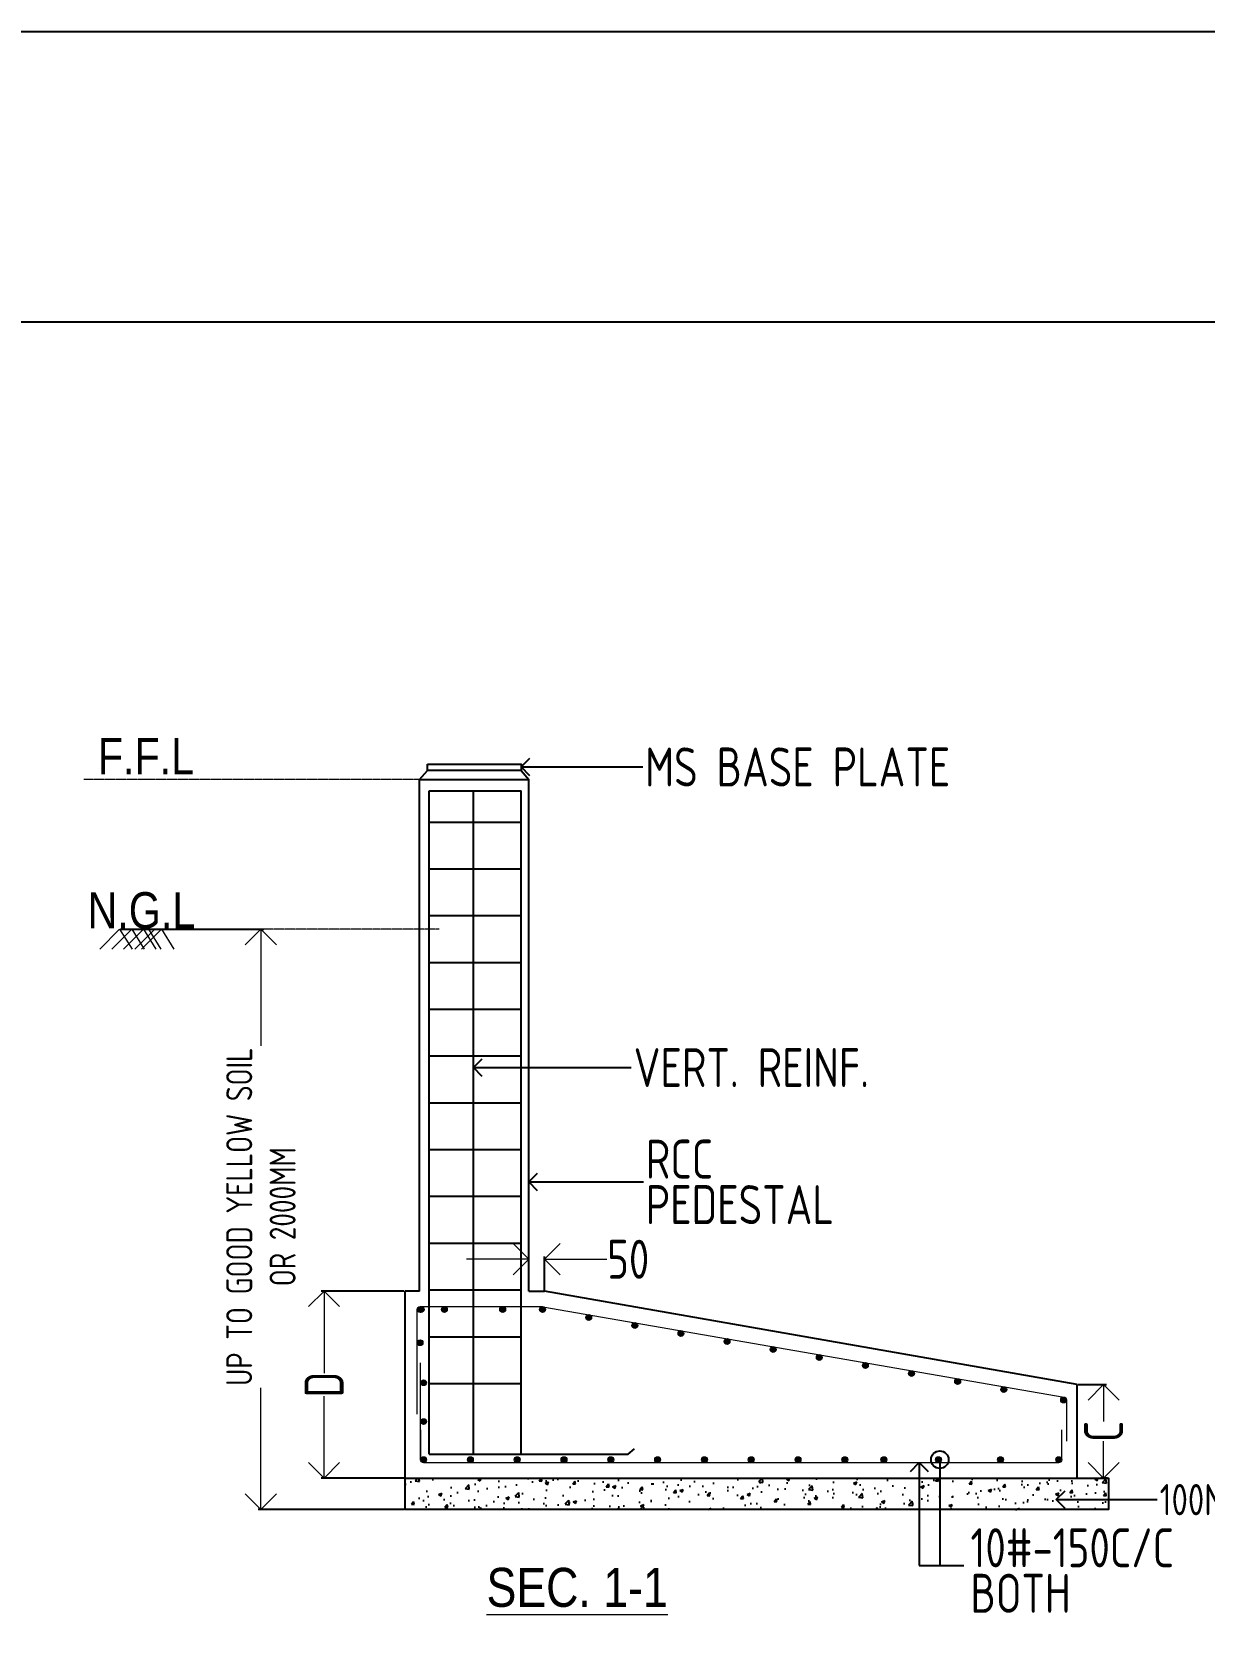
# Model space of a CAD drawing. Header units: millimetres. Extents: x 3470347 to 5996549, y -3470518 to 17149644.
# Drawn here: x 4373580 to 4381094, y 7075248 to 7085440 of the extents above; entities that cross this region are included whole.
import ezdxf
from ezdxf.enums import TextEntityAlignment as Align

# ---------------------------------------------------------------- set-up
doc = ezdxf.new("R2010")
doc.units = ezdxf.units.MM
doc.header["$MEASUREMENT"] = 0
doc.header["$PDMODE"] = 35
doc.header["$PDSIZE"] = -5
doc.linetypes.add('HIDDEN', pattern=[0.375, 0.25, -0.125])
doc.layers.get('0').update_dxf_attribs({"linetype": 'CONTINUOUS', "lineweight": 25})
doc.layers.get('DEFPOINTS').update_dxf_attribs({"linetype": 'CONTINUOUS', "lineweight": 25})
for name, color, linetype, lineweight in [('PV_TEXT_ROMANS', 7, 'CONTINUOUS', 0), ('rDIMension', 1, 'CONTINUOUS', 18), ('rPCC DASH', 9, 'HIDDEN', 15), ('rRCC 1', 3, 'CONTINUOUS', 25), ('rRCC 2', 40, 'CONTINUOUS', 15), ('rREINF 1', 1, 'CONTINUOUS', 25), ('SHEET', 7, 'CONTINUOUS', 15), ('TEXT3', 7, 'CONTINUOUS', 30)]:
    doc.layers.add(name, color=color, linetype=linetype, lineweight=lineweight)
doc.layers.add('S&T_HATCH', color=7, linetype='CONTINUOUS')
doc.styles.add('DIM', font='geniso.shx', dxfattribs={"width": 0.85})
doc.styles.add('J.P', font='ARIALN.TTF')
doc.styles.add('ROMANS', font='', dxfattribs={"width": 0.8})
doc.styles.get('ROMANS').set_extended_font_data('AR CENA')
doc.dimstyles.new('ST-150', dxfattribs={"dimscale": 75, "dimtxt": 3, "dimasz": 2, "dimexe": 0.18, "dimexo": 0.0625, "dimgap": 0.2, "dimtad": 0, "dimdec": 0, "dimlfac": 2, "dimzin": 0, "dimdsep": 46, "dimtxsty": 'DIM', "dimblk": 'OPEN90', "dimcen": 0.09, "dimclrd": 256, "dimclrt": 7, "dimadec": 0, "dimazin": 0, "dimtfac": 1, "dimtdec": 0, "dimtofl": 0, "dimtmove": 0, "dimatfit": 3, "dimldrblk": 'OPEN90', "dimfxl": 1, "dimtolj": 1, "dimtzin": 0, "dimlwd": -1, "dimarcsym": 0})
doc.dimstyles.new('ST-50', dxfattribs={"dimscale": 100, "dimtxt": 2.5, "dimasz": 2, "dimexe": 0.18, "dimexo": 0.0625, "dimgap": 0.2, "dimtad": 0, "dimdec": 0, "dimlfac": 0.5, "dimzin": 0, "dimdsep": 46, "dimtxsty": 'DIM', "dimblk": 'OPEN90', "dimcen": 0.09, "dimclrd": 256, "dimclrt": 7, "dimadec": 0, "dimazin": 0, "dimtfac": 1, "dimtdec": 0, "dimtofl": 0, "dimtmove": 0, "dimatfit": 3, "dimldrblk": 'OPEN90', "dimfxl": 1, "dimtolj": 1, "dimtzin": 0, "dimlwd": -1, "dimarcsym": 0})

# ---------------------------------------------------------------- blocks, each defined once
blk = doc.blocks.new('_Open90')
at = {"color": 0, "linetype": 'ByBlock', "lineweight": -2}
for p, q in [((0, 0), (-1, 0)), ((-0.5, 0.5), (0, 0)), ((0, 0), (-0.5, -0.5))]:
    blk.add_line(p, q, dxfattribs=at)
blk = doc.blocks.new('*D255')
at = {"layer": 'DEFPOINTS', "color": 0}
for p in [(4374143.250273181, 7079684.863512875), (4375048.767055493, 7079684.863512875), (4375972.349361157, 7075965.501295066)]:
    blk.add_point(p, dxfattribs=at)
at = {"layer": 'rDIMension', "color": 0, "lineweight": -2}
for p, q in [((4374149.500273181, 7079684.863512875), (4375066.767055493, 7079684.863512875)), ((4375966.099361157, 7075965.501295066), (4375030.767055493, 7075965.501295066))]:
    blk.add_line(p, q, dxfattribs=at)
at = {"layer": 'rDIMension'}
for p, q in [((4375048.767055493, 7079484.863512875), (4375048.767055493, 7078938.589959422)), ((4375048.767055493, 7076165.501295066), (4375048.767055493, 7076745.245859422))]:
    blk.add_line(p, q, dxfattribs=at)
at = {"layer": 'rDIMension', "xscale": 200, "yscale": 200, "zscale": 200}
for p, rotation in [((4375048.767055493, 7079684.863512875), 90), ((4375048.767055493, 7075965.501295066), 270)]:
    blk.add_blockref('_Open90', p, dxfattribs=dict(at, rotation=rotation))
at = {"layer": 'rDIMension', "color": 7, "insert": (4375048.767055493, 7077841.917909422), "char_height": 250, "attachment_point": 5, "rotation": 90, "style": 'DIM'}
blk.add_mtext('\\A1;{\\H0.66667x;UP TO GOOD YELLOW SOIL\\POR 2000MM}', dxfattribs=at)
blk = doc.blocks.new('*D256')
at = {"layer": 'DEFPOINTS', "color": 0}
for p in [(4380280.859929828, 7076765.501295066), (4380449.543017943, 7076765.501295066), (4380480.859929828, 7076165.501295066)]:
    blk.add_point(p, dxfattribs=at)
at = {"layer": 'rDIMension', "color": 0, "lineweight": -2}
for p, q in [((4380287.109929828, 7076765.501295066), (4380467.543017943, 7076765.501295066)), ((4380474.609929828, 7076165.501295066), (4380431.543017943, 7076165.501295066))]:
    blk.add_line(p, q, dxfattribs=at)
at = {"layer": 'rDIMension'}
for p, q in [((4380449.543017943, 7076565.501295066), (4380449.543017943, 7076528.001295066)), ((4380449.543017943, 7076365.501295066), (4380449.543017943, 7076403.001295066))]:
    blk.add_line(p, q, dxfattribs=at)
at = {"layer": 'rDIMension', "xscale": 200, "yscale": 200, "zscale": 200}
for p, rotation in [((4380449.543017943, 7076765.501295066), 90), ((4380449.543017943, 7076165.501295066), 270)]:
    blk.add_blockref('_Open90', p, dxfattribs=dict(at, rotation=rotation))
at = {"layer": 'rDIMension', "color": 7, "insert": (4380449.543017943, 7076465.501295066), "char_height": 250, "attachment_point": 5, "rotation": 90, "style": 'DIM'}
blk.add_mtext('\\A1;C', dxfattribs=at)
blk = doc.blocks.new('*D257')
at = {"layer": 'DEFPOINTS', "color": 0}
for p in [(4375453.141845729, 7077365.501295066), (4375972.349361157, 7077365.501295066), (4375972.349361157, 7076165.501295066)]:
    blk.add_point(p, dxfattribs=at)
at = {"layer": 'rDIMension', "color": 0, "lineweight": -2}
for p, q in [((4375966.099361157, 7077365.501295066), (4375435.141845729, 7077365.501295066)), ((4375966.099361157, 7076165.501295066), (4375435.141845729, 7076165.501295066))]:
    blk.add_line(p, q, dxfattribs=at)
at = {"layer": 'rDIMension'}
for p, q in [((4375453.141845729, 7077165.501295066), (4375453.141845729, 7076838.626295066)), ((4375453.141845729, 7076365.501295066), (4375453.141845729, 7076692.376295066))]:
    blk.add_line(p, q, dxfattribs=at)
at = {"layer": 'rDIMension', "xscale": 200, "yscale": 200, "zscale": 200}
for p, rotation in [((4375453.141845729, 7077365.501295066), 90), ((4375453.141845729, 7076165.501295066), 270)]:
    blk.add_blockref('_Open90', p, dxfattribs=dict(at, rotation=rotation))
at = {"layer": 'rDIMension', "color": 7, "insert": (4375453.141845729, 7076765.501295066), "char_height": 250, "attachment_point": 5, "rotation": 90, "style": 'DIM'}
blk.add_mtext('\\A1;D', dxfattribs=at)
blk = doc.blocks.new('*D260')
at = {"layer": 'DEFPOINTS', "color": 0}
for p in [(4376865.872507922, 7077569.311266204), (4376765.872507922, 7077365.501295071), (4376865.872507922, 7077365.501295071)]:
    blk.add_point(p, dxfattribs=at)
at = {"layer": 'rDIMension'}
for p, q in [((4376565.872507922, 7077569.311266204), (4376365.872507922, 7077569.311266204)), ((4377065.872507922, 7077569.311266204), (4377265.872507922, 7077569.311266204))]:
    blk.add_line(p, q, dxfattribs=at)
at = {"layer": 'rDIMension', "color": 0, "lineweight": -2}
for p, q in [((4376765.872507922, 7077371.751295071), (4376765.872507922, 7077587.311266204)), ((4376865.872507922, 7077371.751295071), (4376865.872507922, 7077587.311266204))]:
    blk.add_line(p, q, dxfattribs=at)
at = {"layer": 'rDIMension', "xscale": 200, "yscale": 200, "zscale": 200}
blk.add_blockref('_Open90', (4376765.872507922, 7077569.311266204), dxfattribs=at)
at = {"layer": 'rDIMension', "xscale": 200, "yscale": 200, "zscale": 200, "rotation": 180}
blk.add_blockref('_Open90', (4376865.872507922, 7077569.311266204), dxfattribs=at)
at = {"layer": 'rDIMension', "color": 7, "insert": (4377402.83116934, 7077569.311266204), "char_height": 250, "attachment_point": 5, "style": 'DIM'}
blk.add_mtext('\\A1;50', dxfattribs=at)

msp = doc.modelspace()

# ---------------------------------------------------------------- hatches: boundary and pattern name
at = {"layer": 'rRCC 2'}
h = msp.add_hatch(color=256, dxfattribs=at)
h.dxf.hatch_style = 1
edge = h.paths.add_edge_path()
edge.add_arc((4376068.714666725, 7077246.800515126), 18.70077993899758, 0, 360)
h = msp.add_hatch(color=256, dxfattribs=at)
h.dxf.hatch_style = 1
edge = h.paths.add_edge_path()
edge.add_arc((4376075.859862396, 7077246.800515126), 18.70077993899758, 0, 360)
h = msp.add_hatch(color=256, dxfattribs=at)
h.dxf.hatch_style = 1
edge = h.paths.add_edge_path()
edge.add_arc((4376224.481911295, 7077246.800515126), 18.70077993899758, 0, 360)
h = msp.add_hatch(color=256, dxfattribs=at)
h.dxf.hatch_style = 1
edge = h.paths.add_edge_path()
edge.add_arc((4376598.103960197, 7077246.800515126), 18.70077993899758, 0, 360)
h = msp.add_hatch(color=256, dxfattribs=at)
h.dxf.hatch_style = 1
edge = h.paths.add_edge_path()
edge.add_arc((4376853.830496866, 7077246.800515126), 18.70077993899758, 0, 360)
h = msp.add_hatch(color=256, dxfattribs=at)
h.dxf.hatch_style = 1
edge = h.paths.add_edge_path()
edge.add_arc((4377149.407645819, 7077195.476553695), 18.70077993899758, 0, 360)
h = msp.add_hatch(color=256, dxfattribs=at)
h.dxf.hatch_style = 1
edge = h.paths.add_edge_path()
edge.add_arc((4377444.984794771, 7077144.152592264), 18.70077993899758, 0, 360)
h = msp.add_hatch(color=256, dxfattribs=at)
h.dxf.hatch_style = 1
edge = h.paths.add_edge_path()
edge.add_arc((4376068.454181389, 7077034.205207355), 18.70077993899758, 0, 360)
h = msp.add_hatch(color=256, dxfattribs=at)
h.dxf.hatch_style = 1
edge = h.paths.add_edge_path()
edge.add_arc((4377740.561943724, 7077092.828630833), 18.70077993899758, 0, 360)
h = msp.add_hatch(color=256, dxfattribs=at)
h.dxf.hatch_style = 1
edge = h.paths.add_edge_path()
edge.add_arc((4378036.139092676, 7077041.504669402), 18.70077993899758, 0, 360)
h = msp.add_hatch(color=256, dxfattribs=at)
h.dxf.hatch_style = 1
edge = h.paths.add_edge_path()
edge.add_arc((4378331.716241629, 7076990.180707971), 18.70077993899758, 0, 360)
h = msp.add_hatch(color=256, dxfattribs=at)
h.dxf.hatch_style = 1
edge = h.paths.add_edge_path()
edge.add_arc((4378627.293390581, 7076938.856746539), 18.70077993899758, 0, 360)
h = msp.add_hatch(color=256, dxfattribs=at)
h.dxf.hatch_style = 1
edge = h.paths.add_edge_path()
edge.add_arc((4378922.870539534, 7076887.532785108), 18.70077993899758, 0, 360)
h = msp.add_hatch(color=256, dxfattribs=at)
h.dxf.hatch_style = 1
edge = h.paths.add_edge_path()
edge.add_arc((4379218.447688486, 7076836.208823677), 18.70077993899758, 0, 360)
h = msp.add_hatch(color=256, dxfattribs=at)
h.dxf.hatch_style = 1
edge = h.paths.add_edge_path()
edge.add_arc((4376091.050141096, 7076777.457440931), 18.70077993899758, 0, 360)
h = msp.add_hatch(color=256, dxfattribs=at)
h.dxf.hatch_style = 1
edge = h.paths.add_edge_path()
edge.add_arc((4379514.024837439, 7076784.884862246), 18.70077993899758, 0, 360)
h = msp.add_hatch(color=256, dxfattribs=at)
h.dxf.hatch_style = 1
edge = h.paths.add_edge_path()
edge.add_arc((4379809.601986391, 7076733.560900815), 18.70077993899758, 0, 360)
h = msp.add_hatch(color=256, dxfattribs=at)
h.dxf.hatch_style = 1
edge = h.paths.add_edge_path()
edge.add_arc((4380193.129734572, 7076666.965213615), 18.70077993899758, 0, 360)
h = msp.add_hatch(color=256, dxfattribs=at)
h.dxf.hatch_style = 1
edge = h.paths.add_edge_path()
edge.add_arc((4376091.050141096, 7076528.35737713), 18.70077993899758, 0, 360)
h = msp.add_hatch(color=256, dxfattribs=at)
h.dxf.hatch_style = 1
edge = h.paths.add_edge_path()
edge.add_arc((4376091.050141096, 7076284.202075006), 18.70077993899758, 0, 360)
h = msp.add_hatch(color=256, dxfattribs=at)
h.dxf.hatch_style = 1
edge = h.paths.add_edge_path()
edge.add_arc((4376391.050141096, 7076284.202075006), 18.70077993899758, 0, 360)
h = msp.add_hatch(color=256, dxfattribs=at)
h.dxf.hatch_style = 1
edge = h.paths.add_edge_path()
edge.add_arc((4376691.050141096, 7076284.202075006), 18.70077993899758, 0, 360)
h = msp.add_hatch(color=256, dxfattribs=at)
h.dxf.hatch_style = 1
edge = h.paths.add_edge_path()
edge.add_arc((4376991.050141096, 7076284.202075006), 18.70077993899758, 0, 360)
h = msp.add_hatch(color=256, dxfattribs=at)
h.dxf.hatch_style = 1
edge = h.paths.add_edge_path()
edge.add_arc((4377291.050141096, 7076284.202075006), 18.70077993899758, 0, 360)
h = msp.add_hatch(color=256, dxfattribs=at)
h.dxf.hatch_style = 1
edge = h.paths.add_edge_path()
edge.add_arc((4377591.050141096, 7076284.202075006), 18.70077993899758, 0, 360)
h = msp.add_hatch(color=256, dxfattribs=at)
h.dxf.hatch_style = 1
edge = h.paths.add_edge_path()
edge.add_arc((4377891.050141096, 7076284.202075006), 18.70077993899758, 0, 360)
h = msp.add_hatch(color=256, dxfattribs=at)
h.dxf.hatch_style = 1
edge = h.paths.add_edge_path()
edge.add_arc((4378191.050141096, 7076284.202075006), 18.70077993899758, 0, 360)
h = msp.add_hatch(color=256, dxfattribs=at)
h.dxf.hatch_style = 1
edge = h.paths.add_edge_path()
edge.add_arc((4378491.050141096, 7076284.202075006), 18.70077993899758, 0, 360)
h = msp.add_hatch(color=256, dxfattribs=at)
h.dxf.hatch_style = 1
edge = h.paths.add_edge_path()
edge.add_arc((4378791.050141096, 7076284.202075006), 18.70077993899758, 0, 360)
h = msp.add_hatch(color=256, dxfattribs=at)
h.dxf.hatch_style = 1
edge = h.paths.add_edge_path()
edge.add_arc((4379041.293003182, 7076284.202075005), 18.70077993899758, 0, 360)
h = msp.add_hatch(color=256, dxfattribs=at)
h.dxf.hatch_style = 1
edge = h.paths.add_edge_path()
edge.add_arc((4379391.050141096, 7076284.202075006), 18.70077993899758, 0, 360)
h = msp.add_hatch(color=256, dxfattribs=at)
h.dxf.hatch_style = 1
edge = h.paths.add_edge_path()
edge.add_arc((4379788.537100988, 7076284.202075005), 18.70077993899758, 0, 360)
h = msp.add_hatch(color=256, dxfattribs=at)
h.dxf.hatch_style = 1
edge = h.paths.add_edge_path()
edge.add_arc((4380162.159149889, 7076284.202075005), 18.70077993899758, 0, 360)
h = msp.add_hatch(color=256, dxfattribs=at)
h.dxf.hatch_style = 1
edge = h.paths.add_edge_path()
edge.add_arc((4380162.159149889, 7076284.202075005), 18.70077993899758, 0, 360)
at = {"layer": 'S&T_HATCH', "linetype": 'ByBlock', "transparency": 33554559}
h = msp.add_hatch(dxfattribs=at)
h.set_pattern_fill('AR-CONC', color=256, scale=30)
h.set_pattern_definition([(49.99999999999999, (1995463.187762916, 9108129.865197847), (215.178054780226, -18.82564049477853), [22.5, -247.5]), (355, (1995463.187762916, 9108129.865197847), (-41.6254000839, 225.6576401100035), [18, -198]), (100.45144446, (1995481.119267215, 9108128.296394646), (173.5526540181336, 206.8319972905888), [19.12205759999987, -210.342633599999]), (46.18420000000001, (1995463.187762916, 9108189.865197847), (320.1723992014717, -49.65578423792296), [33.75, -371.25]), (96.63563549, (1995489.868786416, 9108185.727205748), (280.3985837022685, 292.2355802323651), [28.6831026, -315.5141279999999]), (351.1841639899999, (1995463.187762916, 9108189.865197847), (280.3985835164319, 292.2355800809971), [27, -297.0000003]), (21, (1995493.187762916, 9108174.865197847), (179.0721156355385, -120.7856671996016), [22.5, -247.5]), (326.0000000000001, (1995493.187762916, 9108174.865197847), (72.99459957647451, 217.5450135140559), [18, -198]), (71.45144474, (1995508.110439116, 9108164.799725648), (252.0667130189913, 96.75934584190615), [19.122057, -210.3426336]), (37.50000000000001, (1995463.187762916, 9108129.865197847), (3.647956595187201, 99.86815614939344), [0, -195.6, 0, -201, 0, -198.75]), (7.499999999999999, (1995463.187762916, 9108129.865197847), (78.92086123264458, 118.3235135647081), [0, -114.6, 0, -191.1, 0, -75.75]), (327.5, (1995396.287762916, 9108129.865197847), (160.1467308517227, -6.766461520313927), [0, -75, 0, -234, 0, -310.5]), (317.5, (1995366.287762916, 9108129.865197847), (174.9558508027159, 30.03149469969532), [0, -97.5, 0, -155.4, 0, -220.5])])
h.paths.add_polyline_path([(4380480.859929828, 7076165.501295066), (4375972.349361157, 7076165.501295066), (4375972.349361157, 7075965.501295066), (4380480.859929828, 7075965.501295066)])

# ---------------------------------------------------------------- linework, layer by layer
at = {"color": 192, "lineweight": 25, "elevation": -6.651888002746348e-07}
msp.add_lwpolyline([(4340876.855527755, 7016156.841838282), (4438862.58315052, 7016156.841838282), (4438862.58315052, 7085439.750240982), (4340876.855527755, 7085439.750240982)], close=True, dxfattribs=at)
at = {"color": 3, "linetype": 'ByBlock'}
msp.add_lwpolyline([(4375972.349361157, 7075965.501295066), (4375972.349361157, 7077365.501295066)], dxfattribs=at)
at = {"layer": 'rPCC DASH'}
for p, q in [((4376190.872507927, 7080644.863512875), (4373914.151614493, 7080644.863512875)), ((4376190.872507927, 7079684.863512875), (4374286.915167056, 7079684.863512875))]:
    msp.add_line(p, q, dxfattribs=at)
at = {"layer": 'rRCC 1', "color": 0}
for p, q in [((4376065.872507925, 7080644.863512875), (4376115.872507925, 7080702.445792574)), ((4376715.872507924, 7080702.445792574), (4376765.872507924, 7080644.863512875))]:
    msp.add_line(p, q, dxfattribs=at)
at = {"layer": 'rRCC 1'}
for p, q in [((4376065.872507925, 7077365.501295066), (4376065.872507925, 7080644.863512875)), ((4376065.872507925, 7080644.863512875), (4376765.872507924, 7080644.863512875)), ((4376765.872507924, 7077365.501295066), (4376765.872507924, 7080644.863512875)), ((4376065.872507925, 7077365.501295066), (4375972.349361157, 7077365.501295066)), ((4376765.872507924, 7077365.501295066), (4376865.872507924, 7077365.501295066)), ((4380280.859929828, 7076765.501295066), (4376865.872507924, 7077365.501295066)), ((4380280.859929828, 7076165.501295066), (4380280.859929828, 7076765.501295066))]:
    msp.add_line(p, q, dxfattribs=at)
at = {"layer": 'rRCC 1', "color": 2}
for p, q in [((4376126.56553892, 7076319.376061087), (4376126.56553892, 7080572.873174941)), ((4376126.56553892, 7080572.873174941), (4376715.872507924, 7080572.873174941)), ((4376126.56553892, 7076319.376061087), (4376126.56553892, 7080572.873174941)), ((4376410.714631544, 7076319.376061087), (4376410.714631544, 7080572.873174941)), ((4376715.872507924, 7076319.376061087), (4376715.872507924, 7080572.873174941)), ((4376126.56553892, 7080372.873174941), (4376715.872507924, 7080372.873174941)), ((4376126.56553892, 7080072.873174941), (4376715.872507924, 7080072.873174941)), ((4376126.56553892, 7079772.873174941), (4376715.872507924, 7079772.873174941)), ((4376126.56553892, 7079472.873174941), (4376715.872507924, 7079472.873174941)), ((4376126.56553892, 7079172.873174941), (4376715.872507924, 7079172.873174941)), ((4376126.56553892, 7078872.873174941), (4376715.872507924, 7078872.873174941)), ((4376126.56553892, 7078572.873174941), (4376715.872507924, 7078572.873174941)), ((4376126.56553892, 7078272.873174941), (4376715.872507924, 7078272.873174941)), ((4376126.56553892, 7077972.873174941), (4376715.872507924, 7077972.873174941)), ((4376126.56553892, 7077672.873174941), (4376715.872507924, 7077672.873174941)), ((4376126.56553892, 7077372.873174941), (4376715.872507924, 7077372.873174941)), ((4376126.56553892, 7077072.873174941), (4376715.872507924, 7077072.873174941)), ((4376126.56553892, 7076772.873174941), (4376715.872507924, 7076772.873174941)), ((4377401.972631619, 7076319.376061087), (4377442.093397682, 7076353.376645077)), ((4376126.56553892, 7076319.376061087), (4376967.391223233, 7076319.376061087)), ((4376715.872507924, 7076319.376061087), (4377401.972631619, 7076319.376061087))]:
    msp.add_line(p, q, dxfattribs=at)
at = {"layer": 'rRCC 1', "color": 0}
msp.add_lwpolyline([(4376115.872507925, 7080743.278268624), (4376715.872507924, 7080743.278268624), (4376715.872507924, 7080702.445792574), (4376115.872507925, 7080702.445792574)], close=True, dxfattribs=at)
at = {"layer": 'rRCC 1'}
msp.add_lwpolyline([(4375972.349361157, 7076165.501295066), (4380480.859929828, 7076165.501295066), (4380480.859929828, 7075965.501295066), (4375972.349361157, 7075965.501295066)], close=True, dxfattribs=at)
at = {"layer": 'rRCC 2'}
for p, q in [((4374143.250273181, 7079684.863512875), (4374015.370959032, 7079556.806627782)), ((4374220.343470039, 7079684.863512875), (4374092.46415589, 7079556.806627782)), ((4374143.250273181, 7079684.863512875), (4374223.060340412, 7079556.806627782)), ((4374296.188634573, 7079684.863512875), (4374168.309320422, 7079556.806627782)), ((4374220.343470039, 7079684.863512875), (4374300.15353727, 7079556.806627782)), ((4374368.422505565, 7079684.863512875), (4374240.543191416, 7079556.806627782)), ((4374410.571885932, 7079684.863512875), (4374282.692571783, 7079556.806627782)), ((4374296.188634573, 7079684.863512875), (4374375.998701802, 7079556.806627782)), ((4374328.408157738, 7079684.863512875), (4374408.218224967, 7079556.806627782)), ((4374410.571885932, 7079684.863512875), (4374490.381953163, 7079556.806627782))]:
    msp.add_line(p, q, dxfattribs=at)
msp.add_lwpolyline([(4376049.75340145, 7076575.609804654), (4376049.75340145, 7077246.540029792, -0.4142135623443229), (4376068.714666724, 7077265.501295066), (4376849.325057773, 7077265.501295066, -0.06921653228741868), (4376854.499935087, 7077264.781472322), (4380197.648031471, 7076685.161422824, -0.335381499519169), (4380211.434419433, 7076666.919980293), (4380211.434419433, 7076402.61916809)], format="xyb", dxfattribs=at)
for points in [[(4376072.349361157, 7076284.202075006), (4376072.349361157, 7076905.085221792)], [(4376072.349361157, 7076475.501295066), (4376072.349361157, 7076284.202075006)], [(4380180.859929828, 7076284.202075005), (4380180.859929828, 7076475.501295066)], [(4376091.050141096, 7076265.501295066), (4380162.159149889, 7076265.501295066)]]:
    msp.add_lwpolyline(points, dxfattribs=at)
for centre in [(4376068.714666725, 7077246.800515126), (4376068.714666725, 7077246.800515126), (4376075.859862396, 7077246.800515126), (4376075.859862396, 7077246.800515126), (4376224.481911295, 7077246.800515126), (4376224.481911295, 7077246.800515126), (4376598.103960197, 7077246.800515126), (4376598.103960197, 7077246.800515126), (4376853.830496866, 7077246.800515126), (4376853.830496866, 7077246.800515126), (4377149.407645819, 7077195.476553695, -6.727714327648966e-08), (4377149.407645819, 7077195.476553695, -6.727714327648966e-08), (4377444.984794771, 7077144.152592264, -1.345542865529793e-07), (4377444.984794771, 7077144.152592264, -1.345542865529793e-07), (4376068.454181389, 7077034.205207355), (4376068.454181389, 7077034.205207355), (4377740.561943724, 7077092.828630833, -2.01831429829469e-07), (4377740.561943724, 7077092.828630833, -2.01831429829469e-07), (4378036.139092676, 7077041.504669402, -2.691085731059587e-07), (4378036.139092676, 7077041.504669402, -2.691085731059587e-07), (4378331.716241629, 7076990.180707971, -3.363857163824483e-07), (4378331.716241629, 7076990.180707971, -3.363857163824483e-07), (4378627.293390581, 7076938.856746539, -4.036628596589379e-07), (4378627.293390581, 7076938.856746539, -4.036628596589379e-07), (4378922.870539534, 7076887.532785108, -4.709400029354276e-07), (4378922.870539534, 7076887.532785108, -4.709400029354276e-07), (4379218.447688486, 7076836.208823677, -5.382171462119173e-07), (4379218.447688486, 7076836.208823677, -5.382171462119173e-07), (4376091.050141096, 7076777.457440931), (4376091.050141096, 7076777.457440931), (4379514.024837439, 7076784.884862246, -6.054942894884069e-07), (4379514.024837439, 7076784.884862246, -6.054942894884069e-07), (4379809.601986391, 7076733.560900815, -6.727714327648965e-07), (4379809.601986391, 7076733.560900815, -6.727714327648965e-07), (4380193.129734572, 7076666.965213615, -7.600672584271155e-07), (4380193.129734572, 7076666.965213615, -7.600672584271155e-07), (4376091.050141096, 7076528.35737713), (4376091.050141096, 7076528.35737713), (4376091.050141096, 7076284.202075006), (4376091.050141096, 7076284.202075006), (4376391.050141096, 7076284.202075006), (4376391.050141096, 7076284.202075006), (4376691.050141096, 7076284.202075006), (4376691.050141096, 7076284.202075006), (4376991.050141096, 7076284.202075006), (4376991.050141096, 7076284.202075006), (4377291.050141096, 7076284.202075006), (4377291.050141096, 7076284.202075006), (4377591.050141096, 7076284.202075006), (4377591.050141096, 7076284.202075006), (4377891.050141096, 7076284.202075006), (4377891.050141096, 7076284.202075006), (4378191.050141096, 7076284.202075006), (4378191.050141096, 7076284.202075006), (4378491.050141096, 7076284.202075006), (4378491.050141096, 7076284.202075006), (4378791.050141096, 7076284.202075006), (4378791.050141096, 7076284.202075006), (4379041.293003182, 7076284.202075005), (4379041.293003182, 7076284.202075005), (4379391.050141096, 7076284.202075006), (4379391.050141096, 7076284.202075006), (4379788.537100988, 7076284.202075005), (4379788.537100988, 7076284.202075005), (4380162.159149889, 7076284.202075005), (4380162.159149889, 7076284.202075005), (4380162.159149889, 7076284.202075005), (4380162.159149889, 7076284.202075005)]:
    msp.add_circle(centre, 18.70077993899758, dxfattribs=at)
at = {"layer": 'SHEET', "color": 220, "lineweight": 25, "elevation": -6.651888002746348e-07}
msp.add_lwpolyline([(4342743.250338648, 7018019.737156271), (4436996.188338152, 7018019.737156271), (4436996.188338152, 7083576.854922984), (4342743.250338648, 7083576.854922984)], close=True, dxfattribs=at)

# ---------------------------------------------------------------- texts
at = {"layer": 'PV_TEXT_ROMANS', "style": 'J.P'}
msp.add_text('%%USEC. 1-1', height=250, rotation=359.9999999999999, dxfattribs=at).set_placement((4377075.692563355, 7075465.621430255), align=Align.MIDDLE)
at = {"layer": 'rDIMension', "color": 7, "char_height": 250, "attachment_point": 4, "line_spacing_factor": 0.7, "style": 'DIM'}
for s, insert in [('\\A1;RCC\\PPEDESTAL', (4377514.84150413, 7078065.321239635)), ('\\A1;10#-150C/C\\PBOTH', (4379596.217608701, 7075573.332024304))]:
    msp.add_mtext(s, dxfattribs=dict(at, insert=insert))
at = {"layer": 'rDIMension', "color": 7, "insert": (4380808.616386887, 7076027.891783506), "char_height": 200, "attachment_point": 4, "style": 'DIM'}
msp.add_mtext('\\A1;100MM P.C.C', dxfattribs=at)
at = {"layer": 'rRCC 2', "color": 7, "char_height": 250, "attachment_point": 4, "style": 'DIM'}
for s, insert in [('\\A1;MS BASE PLATE', (4377510.575254517, 7080725.637755164)), ('\\A1;VERT. REINF.', (4377437.653508026, 7078798.382729785))]:
    msp.add_mtext(s, dxfattribs=dict(at, insert=insert))
at = {"layer": 'TEXT3', "style": 'ROMANS', "width": 0.85}
for s, p in [('F.F.L', (4374003.497704346, 7080678.12771596)), ('N.G.L', (4373937.356408365, 7079690.350353162))]:
    msp.add_text(s, height=232.5536011379122, dxfattribs=at).set_placement(p)

# ---------------------------------------------------------------- dimensions: what is measured, and where the dimension line sits
at = {"layer": 'rDIMension'}
for base, p1, p2, text, picture, middle in [((4375048.767055493, 7079684.863512875), (4375972.349361157, 7075965.501295066), (4374143.250273181, 7079684.863512875), '{\\H0.66667x;UP TO GOOD YELLOW SOIL\\POR 2000MM}', '*D255', (4375048.767055493, 7077841.917909422)), ((4380449.543017943, 7076765.501295066), (4380480.859929828, 7076165.501295066), (4380280.859929828, 7076765.501295066), 'C', '*D256', (4380449.543017943, 7076465.501295066))]:
    dim = msp.add_linear_dim(base=base, p1=p1, p2=p2, angle=90, text=text, dimstyle='ST-50', dxfattribs=at)
    dim.commit()
    dim.dimension.update_dxf_attribs({"geometry": picture, "text_midpoint": middle, "dimtype": 160})
dim = msp.add_linear_dim(base=(4376865.872507922, 7077569.311266204), p1=(4376765.872507922, 7077365.501295071), p2=(4376865.872507922, 7077365.501295071), angle=180, dimstyle='ST-50', dxfattribs=at)
dim.commit()
dim.dimension.update_dxf_attribs({"geometry": '*D260', "text_midpoint": (4377402.83116934, 7077569.311266204)})
dim = msp.add_linear_dim(base=(4375453.141845729, 7077365.501295066), p1=(4375972.349361157, 7076165.501295066), p2=(4375972.349361157, 7077365.501295066), angle=90, text='D', dimstyle='ST-50', dxfattribs=at)
dim.commit()
dim.dimension.update_dxf_attribs({"geometry": '*D257', "text_midpoint": (4375453.141845729, 7076765.501295066)})

# ---------------------------------------------------------------- leaders
at = {"layer": 'rREINF 1', "annotation_type": 0, "has_hookline": 1, "hookline_direction": 0, "horizontal_direction": (1, 1.430212185077031e-12, 0)}
for points, text_width in [([(4376715.872507924, 7080725.637755164), (4377495.575254517, 7080725.637755164)], 1976.25), ([(4376410.714631544, 7078798.382729785), (4377422.653508026, 7078798.382729785)], 1530)]:
    msp.add_leader(points, dimstyle='ST-150', override={"dimasz": 1.5}, dxfattribs=dict(at, text_width=text_width))
at = {"layer": 'rREINF 1', "annotation_type": 0, "has_hookline": 1, "hookline_direction": 0}
for points, text_width in [([(4376765.872507924, 7078065.321239635), (4377499.84150413, 7078065.321239635)], 1253.75), ([(4380146.163324142, 7076027.891783506), (4380793.616386887, 7076027.891783506)], 1122)]:
    msp.add_leader(points, dimstyle='ST-150', override={"dimasz": 1.5}, dxfattribs=dict(at, text_width=text_width))
at = {"layer": 'rREINF 1'}
for points, override in [([(4379399.560709767, 7076284.202075006), (4379399.560709767, 7075605.514285748), (4379554.649625466, 7075605.514285748)], {"dimasz": 1.5, "dimldrblk": 'DotBlank'}), ([(4379268.194057975, 7076265.501295067), (4379268.194057975, 7075605.514285748), (4379554.649625466, 7075605.514285748)], {"dimasz": 1.5})]:
    msp.add_leader(points, dimstyle='ST-150', override=override, dxfattribs=at)

doc.saveas('drawing.dxf')
